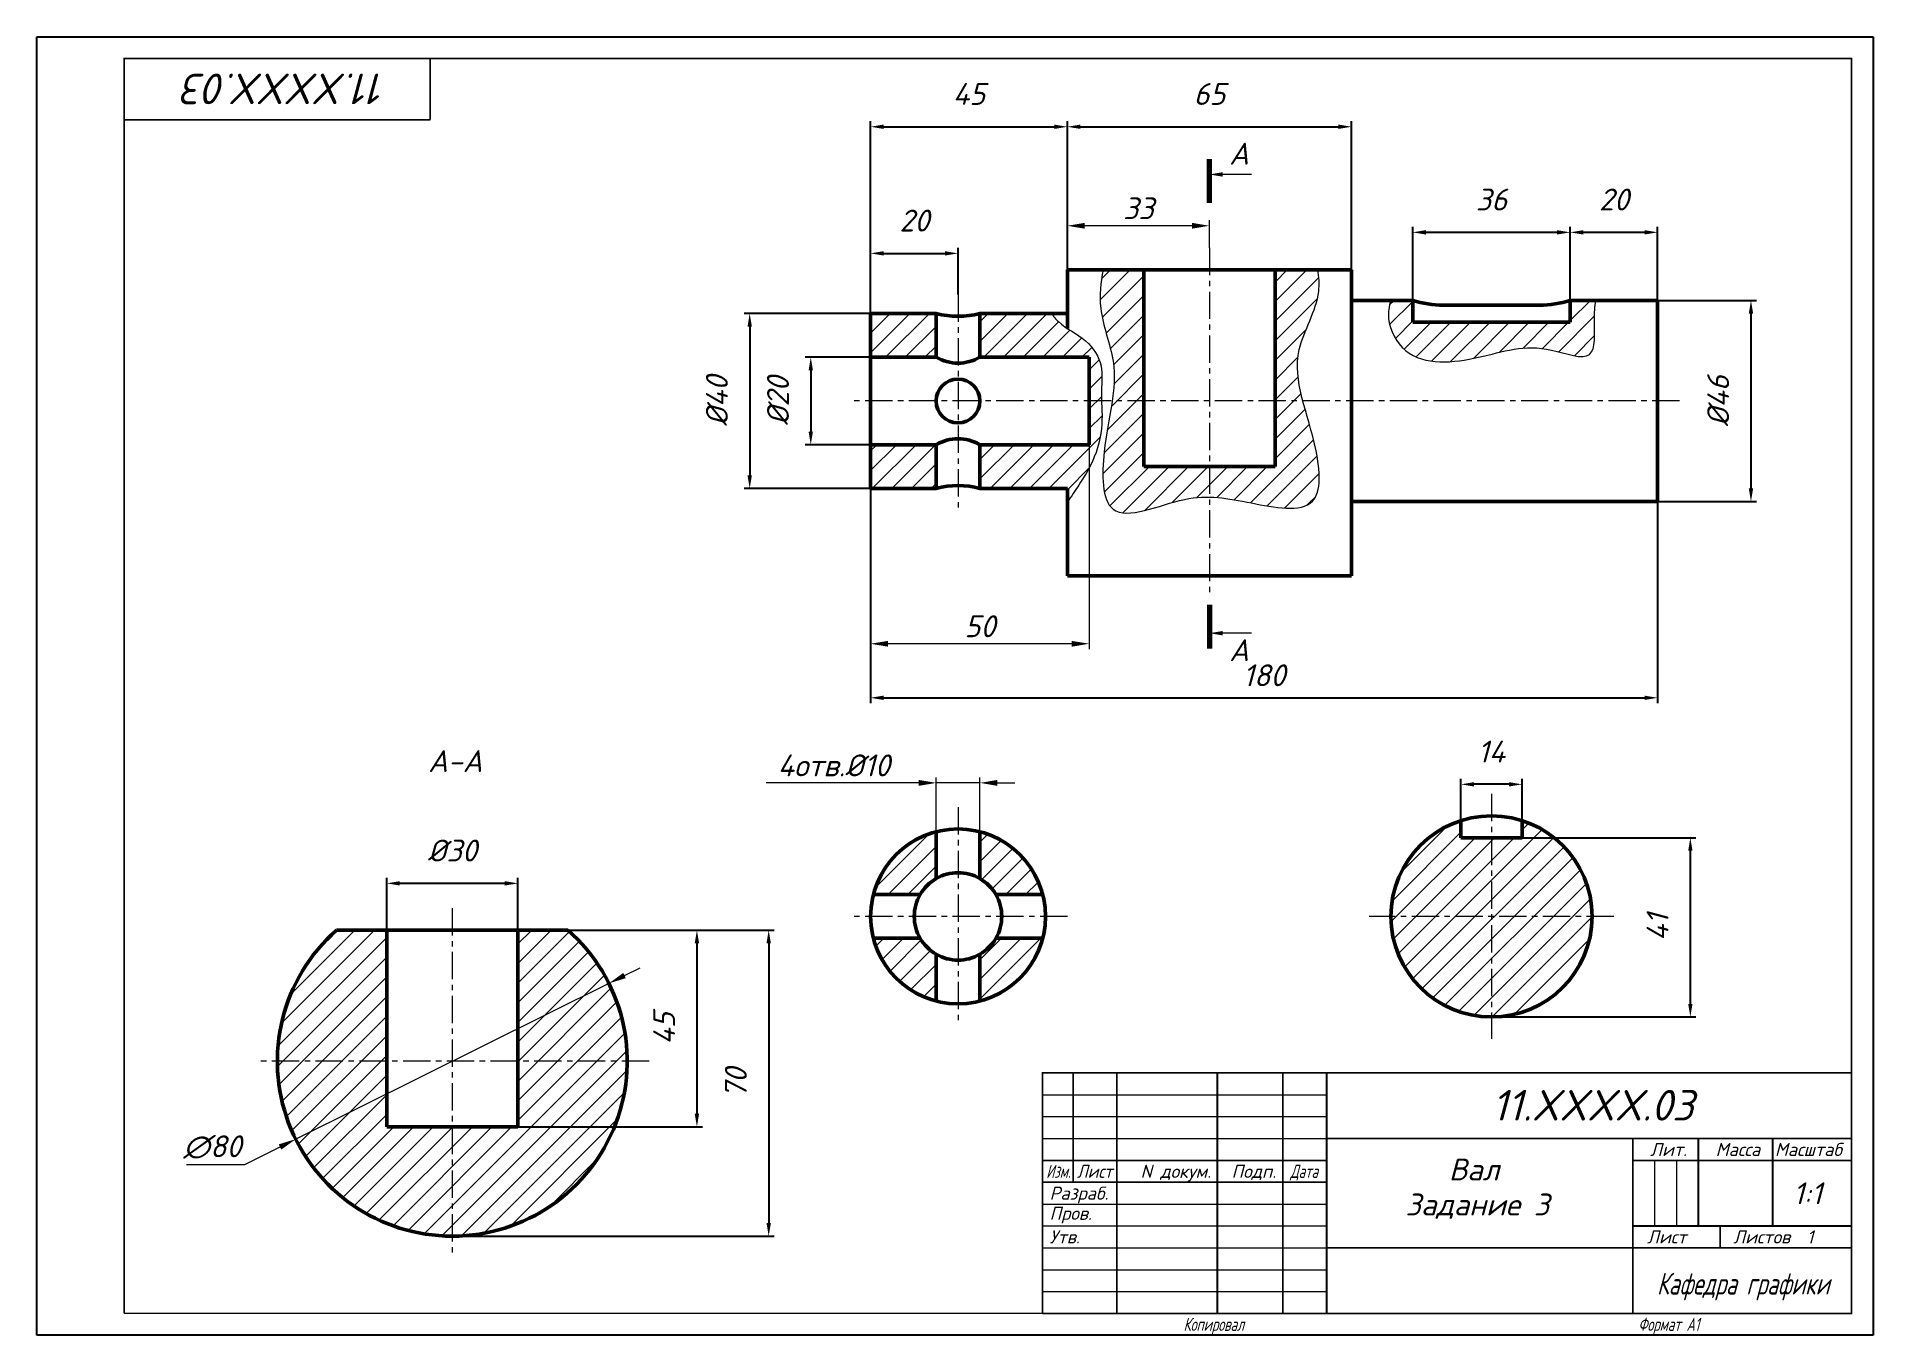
# Model space of a CAD drawing. Header units: millimetres. Extents: x 0 to 420, y 0 to 297.
import ezdxf
from ezdxf.enums import TextEntityAlignment as Align

# ---------------------------------------------------------------- set-up
doc = ezdxf.new("R2010")
doc.units = ezdxf.units.MM
doc.linetypes.add('CENTER', pattern=[2, 1.25, -0.25, 0.25, -0.25])
doc.layers.get('0').update_dxf_attribs({"lineweight": 15})
for name, color, linetype, lineweight in [('Осевая', 7, 'CENTER', 15), ('ОСН', 7, 'Continuous', 50), ('Размер', 7, 'Continuous', 18), ('Тонкая', 7, 'Continuous', 18)]:
    doc.layers.add(name, color=color, linetype=linetype, lineweight=lineweight)
doc.styles.add('ESKD', font='isocpeur.ttf', dxfattribs={"oblique": 15})
doc.styles.get("Standard").update_dxf_attribs({"font": 'isocpeur.ttf', "oblique": 15})
doc.dimstyles.new('ESKD', dxfattribs={"dimtxt": 5, "dimasz": 4, "dimexe": 1.25, "dimexo": 0, "dimgap": 1.5, "dimtad": 3, "dimdec": 0, "dimdsep": 46, "dimtxsty": 'ESKD', "dimcen": 1.5, "dimdle": 1.25, "dimclrd": 256, "dimclre": 256, "dimclrt": 256, "dimazin": 2, "dimtfac": 0.766667, "dimtdec": 0, "dimtmove": 0, "dimatfit": 3, "dimtvp": 1.5, "dimtolj": 1, "dimtzin": 0, "dimlwd": -1, "dimlwe": -1, "dimarcsym": 0})
doc.dimstyles.new('ISO-25', dxfattribs={"dimtxt": 5, "dimasz": 3, "dimexe": 1.25, "dimexo": 0, "dimgap": 1.5, "dimtad": 0, "dimdec": 0, "dimzin": 0, "dimdsep": 46, "dimtxsty": 'ESKD', "dimcen": -3, "dimdle": 1.25, "dimadec": 0, "dimazin": 0, "dimtfac": 0.766667, "dimtdec": 0, "dimtofl": 0, "dimtmove": 2, "dimatfit": 3, "dimtvp": 1.5, "dimtolj": 1, "dimtzin": 0, "dimarcsym": 0})
pattern_1 = [(45, (37.9507, -13.3222), (-2.245064, 2.245064), [])]

# ---------------------------------------------------------------- blocks, each defined once
blk = doc.blocks.new('*D1')
at = {"layer": 'DEFPOINTS', "color": 0, "ltscale": 5, "transparency": 16777216}
for p in [(210.69, 247.45), (210.69, 238.06), (190.69, 233.69)]:
    blk.add_point(p, dxfattribs=at)
at = {"layer": 'Размер', "color": 0, "lineweight": -2, "ltscale": 5, "transparency": 16777216}
for p, q in [((190.69, 233.69), (190.69, 248.7)), ((210.69, 238.06), (210.69, 248.7)), ((193.69, 247.45), (207.69, 247.45))]:
    blk.add_line(p, q, dxfattribs=at)
at = {"layer": 'Размер', "color": 0, "ltscale": 5, "transparency": 16777216}
for points in [[(193.69, 247.95), (193.69, 246.95), (190.69, 247.45)], [(207.69, 247.95), (207.69, 246.95), (210.69, 247.45)]]:
    blk.add_solid(points, dxfattribs=at)
at = {"layer": 'Размер', "color": 0, "ltscale": 5, "transparency": 16777216, "insert": (200.69, 254.95), "char_height": 5, "attachment_point": 5, "style": 'ESKD'}
blk.add_mtext('\\A1;20', dxfattribs=at)
blk = doc.blocks.new('*D2')
at = {"layer": 'DEFPOINTS', "color": 0, "ltscale": 5, "transparency": 16777216}
for p in [(235.69, 276.41), (235.69, 243.69), (190.69, 233.69)]:
    blk.add_point(p, dxfattribs=at)
at = {"layer": 'Размер', "color": 0, "lineweight": -2, "ltscale": 5, "transparency": 16777216}
for p, q in [((190.69, 233.69), (190.69, 277.66)), ((235.69, 243.69), (235.69, 277.66)), ((193.69, 276.41), (232.69, 276.41))]:
    blk.add_line(p, q, dxfattribs=at)
at = {"layer": 'Размер', "color": 0, "ltscale": 5, "transparency": 16777216}
for points in [[(193.69, 276.91), (193.69, 275.91), (190.69, 276.41)], [(232.69, 276.91), (232.69, 275.91), (235.69, 276.41)]]:
    blk.add_solid(points, dxfattribs=at)
at = {"layer": 'Размер', "color": 0, "ltscale": 5, "transparency": 16777216, "insert": (213.19, 283.91), "char_height": 5, "attachment_point": 5, "style": 'ESKD'}
blk.add_mtext('\\A1;45', dxfattribs=at)
blk = doc.blocks.new('*D3')
at = {"layer": 'DEFPOINTS', "color": 0, "ltscale": 5, "transparency": 16777216}
for p in [(300.69, 276.41), (235.69, 243.69), (300.69, 243.69)]:
    blk.add_point(p, dxfattribs=at)
at = {"layer": 'Размер', "color": 0, "lineweight": -2, "ltscale": 5, "transparency": 16777216}
for p, q in [((235.69, 243.69), (235.69, 277.66)), ((300.69, 243.69), (300.69, 277.66)), ((238.69, 276.41), (297.69, 276.41))]:
    blk.add_line(p, q, dxfattribs=at)
at = {"layer": 'Размер', "color": 0, "ltscale": 5, "transparency": 16777216}
for points in [[(238.69, 276.91), (238.69, 275.91), (235.69, 276.41)], [(297.69, 276.91), (297.69, 275.91), (300.69, 276.41)]]:
    blk.add_solid(points, dxfattribs=at)
at = {"layer": 'Размер', "color": 0, "ltscale": 5, "transparency": 16777216, "insert": (268.19, 283.91), "char_height": 5, "attachment_point": 5, "style": 'ESKD'}
blk.add_mtext('\\A1;65', dxfattribs=at)
blk = doc.blocks.new('*D4')
at = {"layer": 'DEFPOINTS', "color": 0, "ltscale": 5, "transparency": 16777216}
for p in [(190.69, 223.69), (177.02, 203.69), (190.69, 203.69)]:
    blk.add_point(p, dxfattribs=at)
at = {"layer": 'Размер', "color": 0, "lineweight": -2, "ltscale": 5, "transparency": 16777216}
for p, q in [((190.69, 223.69), (175.77, 223.69)), ((177.02, 220.69), (177.02, 206.69)), ((190.69, 203.69), (175.77, 203.69))]:
    blk.add_line(p, q, dxfattribs=at)
at = {"layer": 'Размер', "color": 0, "ltscale": 5, "transparency": 16777216}
for points in [[(176.52, 220.69), (177.52, 220.69), (177.02, 223.69)], [(176.52, 206.69), (177.52, 206.69), (177.02, 203.69)]]:
    blk.add_solid(points, dxfattribs=at)
at = {"layer": 'Размер', "color": 0, "ltscale": 5, "transparency": 16777216, "insert": (169.52, 213.69), "char_height": 5, "attachment_point": 5, "rotation": 90, "style": 'ESKD'}
blk.add_mtext('\\A1;%%c20', dxfattribs=at)
blk = doc.blocks.new('*D5')
at = {"layer": 'DEFPOINTS', "color": 0, "ltscale": 5, "transparency": 16777216}
for p in [(190.69, 233.69), (163.05, 193.69), (190.69, 193.69)]:
    blk.add_point(p, dxfattribs=at)
at = {"layer": 'Размер', "color": 0, "lineweight": -2, "ltscale": 5, "transparency": 16777216}
for p, q in [((190.69, 233.69), (161.8, 233.69)), ((163.05, 230.69), (163.05, 196.69)), ((190.69, 193.69), (161.8, 193.69))]:
    blk.add_line(p, q, dxfattribs=at)
at = {"layer": 'Размер', "color": 0, "ltscale": 5, "transparency": 16777216}
for points in [[(162.55, 230.69), (163.55, 230.69), (163.05, 233.69)], [(162.55, 196.69), (163.55, 196.69), (163.05, 193.69)]]:
    blk.add_solid(points, dxfattribs=at)
at = {"layer": 'Размер', "color": 0, "ltscale": 5, "transparency": 16777216, "insert": (155.55, 213.69), "char_height": 5, "attachment_point": 5, "rotation": 90, "style": 'ESKD'}
blk.add_mtext('\\A1;%%c40', dxfattribs=at)
blk = doc.blocks.new('*D6')
at = {"layer": 'DEFPOINTS', "color": 0, "ltscale": 5, "transparency": 16777216}
for p in [(370.69, 236.69), (370.69, 190.69), (392.03, 190.69)]:
    blk.add_point(p, dxfattribs=at)
at = {"layer": 'Размер', "color": 0, "lineweight": -2, "ltscale": 5, "transparency": 16777216}
for p, q in [((370.69, 236.69), (393.28, 236.69)), ((392.03, 233.69), (392.03, 193.69)), ((370.69, 190.69), (393.28, 190.69))]:
    blk.add_line(p, q, dxfattribs=at)
at = {"layer": 'Размер', "color": 0, "ltscale": 5, "transparency": 16777216}
for points in [[(391.53, 233.69), (392.53, 233.69), (392.03, 236.69)], [(391.53, 193.69), (392.53, 193.69), (392.03, 190.69)]]:
    blk.add_solid(points, dxfattribs=at)
at = {"layer": 'Размер', "color": 0, "ltscale": 5, "transparency": 16777216, "insert": (384.53, 213.69), "char_height": 5, "attachment_point": 5, "rotation": 90, "style": 'ESKD'}
blk.add_mtext('\\A1;%%c46', dxfattribs=at)
blk = doc.blocks.new('*D7')
at = {"layer": 'DEFPOINTS', "color": 0, "ltscale": 5, "transparency": 16777216}
for p in [(350.69, 252.26), (350.69, 236.69), (370.69, 236.69)]:
    blk.add_point(p, dxfattribs=at)
at = {"layer": 'Размер', "color": 0, "lineweight": -2, "ltscale": 5, "transparency": 16777216}
for p, q in [((350.69, 236.69), (350.69, 253.51)), ((367.69, 252.26), (353.69, 252.26)), ((370.69, 236.69), (370.69, 253.51))]:
    blk.add_line(p, q, dxfattribs=at)
at = {"layer": 'Размер', "color": 0, "ltscale": 5, "transparency": 16777216}
for points in [[(353.69, 252.76), (353.69, 251.76), (350.69, 252.26)], [(367.69, 252.76), (367.69, 251.76), (370.69, 252.26)]]:
    blk.add_solid(points, dxfattribs=at)
at = {"layer": 'Размер', "color": 0, "ltscale": 5, "transparency": 16777216, "insert": (360.69, 259.76), "char_height": 5, "attachment_point": 5, "style": 'ESKD'}
blk.add_mtext('\\A1;20', dxfattribs=at)
blk = doc.blocks.new('*D8')
at = {"layer": 'DEFPOINTS', "color": 0, "ltscale": 5, "transparency": 16777216}
for p in [(314.69, 252.26), (314.69, 236.69), (350.69, 236.69)]:
    blk.add_point(p, dxfattribs=at)
at = {"layer": 'Размер', "color": 0, "lineweight": -2, "ltscale": 5, "transparency": 16777216}
for p, q in [((314.69, 236.69), (314.69, 253.51)), ((347.69, 252.26), (317.69, 252.26)), ((350.69, 236.69), (350.69, 253.51))]:
    blk.add_line(p, q, dxfattribs=at)
at = {"layer": 'Размер', "color": 0, "ltscale": 5, "transparency": 16777216}
for points in [[(317.69, 252.76), (317.69, 251.76), (314.69, 252.26)], [(347.69, 252.76), (347.69, 251.76), (350.69, 252.26)]]:
    blk.add_solid(points, dxfattribs=at)
at = {"layer": 'Размер', "color": 0, "ltscale": 5, "transparency": 16777216, "insert": (332.69, 259.76), "char_height": 5, "attachment_point": 5, "style": 'ESKD'}
blk.add_mtext('\\A1;36', dxfattribs=at)
blk = doc.blocks.new('*D9')
at = {"layer": 'DEFPOINTS', "color": 0, "ltscale": 5, "transparency": 16777216}
for p in [(339.69, 113.8), (378.17, 113.8), (332.69, 72.8)]:
    blk.add_point(p, dxfattribs=at)
at = {"layer": 'Размер', "color": 0, "lineweight": -2, "ltscale": 5, "transparency": 16777216}
for p, q in [((339.69, 113.8), (379.42, 113.8)), ((378.17, 75.8), (378.17, 110.8)), ((332.69, 72.8), (379.42, 72.8))]:
    blk.add_line(p, q, dxfattribs=at)
at = {"layer": 'Размер', "color": 0, "ltscale": 5, "transparency": 16777216}
for points in [[(377.67, 110.8), (378.67, 110.8), (378.17, 113.8)], [(377.67, 75.8), (378.67, 75.8), (378.17, 72.8)]]:
    blk.add_solid(points, dxfattribs=at)
at = {"layer": 'Размер', "color": 0, "ltscale": 5, "transparency": 16777216, "insert": (370.67, 93.3), "char_height": 5, "attachment_point": 5, "rotation": 90, "style": 'ESKD'}
blk.add_mtext('\\A1;41', dxfattribs=at)
blk = doc.blocks.new('*D10')
at = {"layer": 'DEFPOINTS', "color": 0, "ltscale": 5, "transparency": 16777216}
for p in [(325.69, 126.01), (325.69, 117.71), (339.69, 117.71)]:
    blk.add_point(p, dxfattribs=at)
at = {"layer": 'Размер', "color": 0, "lineweight": -2, "ltscale": 5, "transparency": 16777216}
for p, q in [((325.69, 117.71), (325.69, 127.26)), ((336.69, 126.01), (328.69, 126.01)), ((339.69, 117.71), (339.69, 127.26))]:
    blk.add_line(p, q, dxfattribs=at)
at = {"layer": 'Размер', "color": 0, "ltscale": 5, "transparency": 16777216}
for points in [[(328.69, 126.51), (328.69, 125.51), (325.69, 126.01)], [(336.69, 126.51), (336.69, 125.51), (339.69, 126.01)]]:
    blk.add_solid(points, dxfattribs=at)
at = {"layer": 'Размер', "color": 0, "ltscale": 5, "transparency": 16777216, "insert": (332.69, 133.51), "char_height": 5, "attachment_point": 5, "style": 'ESKD'}
blk.add_mtext('\\A1;14', dxfattribs=at)
blk = doc.blocks.new('*D11')
at = {"layer": 'DEFPOINTS', "color": 0, "ltscale": 5, "transparency": 16777216}
for p in [(190.69, 193.69), (370.69, 190.69), (370.69, 145.8)]:
    blk.add_point(p, dxfattribs=at)
at = {"layer": 'Размер', "color": 0, "lineweight": -2, "ltscale": 5, "transparency": 16777216}
for p, q in [((190.69, 193.69), (190.69, 144.55)), ((370.69, 190.69), (370.69, 144.55)), ((193.69, 145.8), (367.69, 145.8))]:
    blk.add_line(p, q, dxfattribs=at)
at = {"layer": 'Размер', "color": 0, "ltscale": 5, "transparency": 16777216}
for points in [[(193.69, 146.3), (193.69, 145.3), (190.69, 145.8)], [(367.69, 146.3), (367.69, 145.3), (370.69, 145.8)]]:
    blk.add_solid(points, dxfattribs=at)
at = {"layer": 'Размер', "color": 0, "ltscale": 5, "transparency": 16777216, "insert": (280.69, 150.95), "char_height": 5, "attachment_point": 5, "style": 'ESKD'}
blk.add_mtext('\\A1;180', dxfattribs=at)
blk = doc.blocks.new('*D12')
at = {"layer": 'DEFPOINTS', "color": 0, "ltscale": 5, "transparency": 16777216}
for p in [(121.49, 92.67), (95.03, 22.67), (167.39, 22.67)]:
    blk.add_point(p, dxfattribs=at)
at = {"layer": 'Размер', "color": 0, "lineweight": -2, "ltscale": 5, "transparency": 16777216}
for p, q in [((121.49, 92.67), (168.64, 92.67)), ((167.39, 89.67), (167.39, 25.67)), ((95.03, 22.67), (168.64, 22.67))]:
    blk.add_line(p, q, dxfattribs=at)
at = {"layer": 'Размер', "color": 0, "ltscale": 5, "transparency": 16777216}
for points in [[(166.89, 89.67), (167.89, 89.67), (167.39, 92.67)], [(166.89, 25.67), (167.89, 25.67), (167.39, 22.67)]]:
    blk.add_solid(points, dxfattribs=at)
at = {"layer": 'Размер', "color": 0, "ltscale": 5, "transparency": 16777216, "insert": (159.89, 57.67), "char_height": 5, "attachment_point": 5, "rotation": 90, "style": 'ESKD'}
blk.add_mtext('\\A1;70', dxfattribs=at)
blk = doc.blocks.new('*D13')
at = {"layer": 'DEFPOINTS', "color": 0, "ltscale": 5, "transparency": 16777216}
for p in [(80.03, 103.36), (80.03, 92.67), (110.03, 92.67)]:
    blk.add_point(p, dxfattribs=at)
at = {"layer": 'Размер', "color": 0, "lineweight": -2, "ltscale": 5, "transparency": 16777216}
for p, q in [((80.03, 92.67), (80.03, 104.61)), ((107.03, 103.36), (83.03, 103.36)), ((110.03, 92.67), (110.03, 104.61))]:
    blk.add_line(p, q, dxfattribs=at)
at = {"layer": 'Размер', "color": 0, "ltscale": 5, "transparency": 16777216}
for points in [[(83.03, 103.86), (83.03, 102.86), (80.03, 103.36)], [(107.03, 103.86), (107.03, 102.86), (110.03, 103.36)]]:
    blk.add_solid(points, dxfattribs=at)
at = {"layer": 'Размер', "color": 0, "ltscale": 5, "transparency": 16777216, "insert": (95.03, 110.86), "char_height": 5, "attachment_point": 5, "style": 'ESKD'}
blk.add_mtext('\\A1;%%c30', dxfattribs=at)
blk = doc.blocks.new('*D14')
at = {"layer": 'DEFPOINTS', "color": 0, "ltscale": 5, "transparency": 16777216}
for p in [(205.69, 126.34), (205.69, 115.16), (215.69, 115.16)]:
    blk.add_point(p, dxfattribs=at)
at = {"layer": 'Размер', "ltscale": 5, "transparency": 16777216}
for p, q in [((201.69, 126.34), (166.85, 126.34)), ((205.69, 115.16), (205.69, 127.59)), ((215.69, 126.34), (205.69, 126.34)), ((215.69, 115.16), (215.69, 127.59)), ((219.69, 126.34), (223.69, 126.34))]:
    blk.add_line(p, q, dxfattribs=at)
for points in [[(201.69, 127.01), (201.69, 125.67), (205.69, 126.34)], [(219.69, 127.01), (219.69, 125.67), (215.69, 126.34)]]:
    blk.add_solid(points, dxfattribs=at)
at = {"layer": 'Размер', "ltscale": 5, "transparency": 16777216, "insert": (182.27, 130.34), "char_height": 5, "attachment_point": 5, "style": 'ESKD'}
blk.add_mtext('\\A1;4отв.%%c10', dxfattribs=at)
blk = doc.blocks.new('*D15')
at = {"layer": 'DEFPOINTS', "color": 0, "ltscale": 5, "transparency": 16777216}
for p in [(130.85, 80.49), (59.22, 44.85)]:
    blk.add_point(p, dxfattribs=at)
at = {"layer": 'Размер', "ltscale": 5, "transparency": 16777216}
for p, q in [((134.43, 82.28), (138.01, 84.06)), ((130.85, 80.49), (59.22, 44.85)), ((47.59, 39.06), (55.64, 43.07)), ((34.25, 39.06), (47.59, 39.06))]:
    blk.add_line(p, q, dxfattribs=at)
for points in [[(134.13, 82.87), (134.72, 81.68), (130.85, 80.49)], [(55.35, 43.67), (55.94, 42.47), (59.22, 44.85)]]:
    blk.add_solid(points, dxfattribs=at)
at = {"layer": 'Размер', "ltscale": 5, "transparency": 16777216, "insert": (40.17, 43.06), "char_height": 5, "attachment_point": 5, "style": 'ESKD'}
blk.add_mtext('\\A1;∅80', dxfattribs=at)
blk = doc.blocks.new('*D16')
at = {"layer": 'DEFPOINTS', "color": 0, "ltscale": 5, "transparency": 16777216}
for p in [(121.49, 92.67), (110.03, 47.67), (150.98, 47.67)]:
    blk.add_point(p, dxfattribs=at)
at = {"layer": 'Размер', "color": 0, "lineweight": -2, "ltscale": 5, "transparency": 16777216}
for p, q in [((121.49, 92.67), (152.23, 92.67)), ((150.98, 89.67), (150.98, 50.67)), ((110.03, 47.67), (152.23, 47.67))]:
    blk.add_line(p, q, dxfattribs=at)
at = {"layer": 'Размер', "color": 0, "ltscale": 5, "transparency": 16777216}
for points in [[(150.48, 89.67), (151.48, 89.67), (150.98, 92.67)], [(150.48, 50.67), (151.48, 50.67), (150.98, 47.67)]]:
    blk.add_solid(points, dxfattribs=at)
at = {"layer": 'Размер', "color": 0, "ltscale": 5, "transparency": 16777216, "insert": (143.48, 70.17), "char_height": 5, "attachment_point": 5, "rotation": 90, "style": 'ESKD'}
blk.add_mtext('\\A1;45', dxfattribs=at)
blk = doc.blocks.new('*D17')
at = {"layer": 'DEFPOINTS', "color": 0, "ltscale": 5, "transparency": 16777216}
for p in [(235.69, 253.76), (268.19, 248.69), (235.69, 243.69)]:
    blk.add_point(p, dxfattribs=at)
at = {"layer": 'Размер', "ltscale": 5, "transparency": 16777216}
for p, q in [((235.69, 243.69), (235.69, 255.01)), ((264.19, 253.76), (239.69, 253.76)), ((268.19, 248.69), (268.19, 255.01))]:
    blk.add_line(p, q, dxfattribs=at)
for points in [[(239.69, 254.43), (239.69, 253.1), (235.69, 253.76)], [(264.19, 254.43), (264.19, 253.1), (268.19, 253.76)]]:
    blk.add_solid(points, dxfattribs=at)
at = {"layer": 'Размер', "ltscale": 5, "transparency": 16777216, "insert": (251.94, 257.76), "char_height": 5, "attachment_point": 5, "style": 'ESKD'}
blk.add_mtext('\\A1;33', dxfattribs=at)
blk = doc.blocks.new('*D18')
at = {"layer": 'DEFPOINTS', "color": 0, "ltscale": 5, "transparency": 16777216}
for p in [(240.69, 203.69), (190.69, 193.69), (190.69, 158.16)]:
    blk.add_point(p, dxfattribs=at)
at = {"layer": 'Размер', "ltscale": 5, "transparency": 16777216}
for p, q in [((240.69, 203.69), (240.69, 156.91)), ((190.69, 193.69), (190.69, 156.91)), ((236.69, 158.16), (194.69, 158.16))]:
    blk.add_line(p, q, dxfattribs=at)
for points in [[(194.69, 158.82), (194.69, 157.49), (190.69, 158.16)], [(236.69, 158.82), (236.69, 157.49), (240.69, 158.16)]]:
    blk.add_solid(points, dxfattribs=at)
at = {"layer": 'Размер', "ltscale": 5, "transparency": 16777216, "insert": (215.69, 162.16), "char_height": 5, "attachment_point": 5, "style": 'ESKD'}
blk.add_mtext('\\A1;50', dxfattribs=at)

msp = doc.modelspace()

# ---------------------------------------------------------------- hatches: boundary and pattern name
at = {"layer": 'Тонкая', "ltscale": 5}
h = msp.add_hatch(dxfattribs=at)
h.set_pattern_fill('ANSI31', color=256, style=0)
h.set_pattern_definition(pattern_1)
edge = h.paths.add_edge_path()
edge.add_spline(control_points=[(289.56, 213.69), (288.49, 217.76), (287.12, 225.79), (293.67, 235.78), (293.26, 242.03), (292.99, 243.69)], knot_values=[129.871983, 129.871983, 129.871983, 129.871983, 142.450136, 156.477897, 161.513861, 161.513861, 161.513861, 161.513861], degree=3, periodic=0)
edge.add_line((292.99, 243.69), (283.19, 243.69))
edge.add_line((283.19, 243.69), (283.19, 213.69))
edge.add_line((283.19, 213.69), (289.56, 213.69))
edge = h.paths.add_edge_path()
edge.add_spline(control_points=[(268.19, 191.71), (271.29, 191.65), (278.6, 190.21), (294.38, 187.06), (293.05, 202.48), (290.49, 210.16), (289.56, 213.69)], knot_values=[83.828502, 83.828502, 83.828502, 83.828502, 93.497174, 107.429388, 118.949649, 129.871983, 129.871983, 129.871983, 129.871983], degree=3, periodic=0)
edge.add_line((289.56, 213.69), (283.19, 213.69))
edge.add_line((283.19, 213.69), (283.19, 198.69))
edge.add_line((283.19, 198.69), (268.19, 198.69))
edge.add_line((268.19, 198.69), (268.19, 191.71))
edge = h.paths.add_edge_path()
edge.add_spline(control_points=[(245.95, 213.69), (245.43, 210.13), (243.6, 201.91), (243.53, 183.59), (259.14, 191.14), (266.37, 191.74), (268.19, 191.71)], knot_values=[37.222735, 37.222735, 37.222735, 37.222735, 48.379355, 61.638713, 78.136802, 83.828502, 83.828502, 83.828502, 83.828502], degree=3, periodic=0)
edge.add_line((268.19, 191.71), (268.19, 198.69))
edge.add_line((268.19, 198.69), (253.19, 198.69))
edge.add_line((253.19, 198.69), (253.19, 213.69))
edge.add_line((253.19, 213.69), (245.95, 213.69))
edge = h.paths.add_edge_path()
edge.add_line((253.19, 243.69), (243.87, 243.69))
edge.add_spline(control_points=[(243.87, 243.69), (243.3, 240.78), (242.56, 233.75), (246.9, 223.55), (246.4, 216.8), (245.95, 213.69)], knot_values=[6.229654, 6.229654, 6.229654, 6.229654, 15.055265, 27.515365, 37.222735, 37.222735, 37.222735, 37.222735], degree=3, periodic=0)
edge.add_line((245.95, 213.69), (253.19, 213.69))
edge.add_line((253.19, 213.69), (253.19, 243.69))
h = msp.add_hatch(dxfattribs=at)
h.set_pattern_fill('ANSI31', color=256, style=0)
h.set_pattern_definition(pattern_1)
edge = h.paths.add_edge_path()
edge.add_line((314.69, 231.69), (314.69, 236.69))
edge.add_line((314.69, 236.69), (309.64, 236.69))
edge.add_spline(control_points=[(309.64, 236.69), (309.24, 235.34), (308.64, 231.29), (314.01, 221.29), (330.79, 223.16), (342.5, 227.67), (356.97, 221.59), (356.03, 231.03), (356.35, 235.31), (356.53, 236.69)], knot_values=[6.093269, 6.093269, 6.093269, 6.093269, 10.338036, 18.643227, 35.405434, 52.178336, 60.91451, 68.883866, 73.036895, 73.036895, 73.036895, 73.036895], degree=3, periodic=0)
edge.add_line((356.53, 236.69), (350.69, 236.69))
edge.add_line((350.69, 236.69), (350.69, 231.69))
edge.add_line((350.69, 231.69), (314.69, 231.69))
h = msp.add_hatch(dxfattribs=at)
h.set_pattern_fill('ANSI31', color=256, style=0)
h.set_pattern_definition(pattern_1)
h.paths.add_polyline_path([(205.69, 223.69), (205.69, 233.69), (190.69, 233.69), (190.69, 223.69)])
edge = h.paths.add_edge_path()
edge.add_line((240.69, 223.69), (240.69, 213.69))
edge.add_line((240.69, 213.69), (243.52, 213.69))
edge.add_spline(control_points=[(243.52, 213.69), (243.49, 214.52), (243.43, 217.18), (244.05, 222.18), (240.09, 228.25), (234.67, 230.47), (232.53, 233.02), (232.04, 233.69)], knot_values=[3.373845, 3.373845, 3.373845, 3.373845, 5.854043, 11.308803, 18.103403, 25.718466, 28.212071, 28.212071, 28.212071, 28.212071], degree=3, periodic=0)
edge.add_line((232.04, 233.69), (215.69, 233.69))
edge.add_line((215.69, 233.69), (215.69, 223.69))
edge.add_line((215.69, 223.69), (240.69, 223.69))
edge = h.paths.add_edge_path()
edge.add_line((215.69, 203.69), (215.69, 193.69))
edge.add_line((215.69, 193.69), (235.69, 193.69))
edge.add_line((235.69, 193.69), (235.69, 190.56))
edge.add_spline(control_points=[(235.69, 190.56), (236.58, 191.85), (238.63, 194.87), (242.1, 200.48), (243.86, 207.26), (243.58, 211.93), (243.52, 213.69)], knot_values=[28.212071, 28.212071, 28.212071, 28.212071, 32.901156, 39.16075, 47.967542, 53.249825, 53.249825, 53.249825, 53.249825], degree=3, periodic=0)
edge.add_line((243.52, 213.69), (240.69, 213.69))
edge.add_line((240.69, 213.69), (240.69, 203.69))
edge.add_line((240.69, 203.69), (215.69, 203.69))
h.paths.add_polyline_path([(205.69, 193.69), (205.69, 203.69), (190.69, 203.69), (190.69, 193.69)])
at = {"layer": 'Тонкая', "ltscale": 10}
h = msp.add_hatch(dxfattribs=at)
h.set_pattern_fill('ANSI31', color=256, style=0)
h.set_pattern_definition([(45, (-65.719, -442.483), (-2.245064, 2.245064), [])])
h.paths.add_polyline_path([(325.69, 117.71), (320.22, 115.12), (315.62, 111.2), (312.19, 106.22), (310.18, 100.51), (309.73, 94.48), (310.87, 88.54), (313.52, 83.1), (317.49, 78.54), (322.51, 75.17), (328.24, 73.23), (332.69, 72.8), (338.69, 73.59), (344.27, 75.92), (349.05, 79.63), (352.7, 84.45), (354.97, 90.06), (355.69, 96.07), (354.83, 102.05), (352.43, 107.61), (348.67, 112.34), (343.8, 115.94), (339.69, 117.71), (339.69, 113.8), (325.69, 113.8)])
h = msp.add_hatch(dxfattribs=at)
h.set_pattern_fill('ANSI31', color=256, style=0)
h.set_pattern_definition([(45, (226.1726, -442.483), (-2.245064, 2.245064), [])])
h.paths.add_polyline_path([(215.69, 76.43), (220.9, 78.6), (225.29, 82.13), (228.53, 86.75), (230.06, 90.8), (219.35, 90.8), (216.72, 87.82), (215.69, 87.14)])
h.paths.add_polyline_path([(230.06, 100.8), (227.89, 106), (224.36, 110.4), (219.74, 113.63), (215.69, 115.16), (215.69, 104.46), (218.67, 101.83), (219.35, 100.8)])
h.paths.add_polyline_path([(205.69, 115.16), (200.49, 113), (196.09, 109.47), (192.86, 104.85), (191.33, 100.8), (202.03, 100.8), (204.66, 103.77), (205.69, 104.46)])
h.paths.add_polyline_path([(191.33, 90.8), (193.49, 85.59), (197.03, 81.2), (201.64, 77.96), (205.69, 76.43), (205.69, 87.14), (202.72, 89.77), (202.03, 90.8)])
h = msp.add_hatch(dxfattribs=at)
h.set_pattern_fill('ANSI31', color=256, style=0)
h.set_pattern_definition([(45, (-208.1318, -475.6075), (-2.245064, 2.245064), [])])
h.paths.add_polyline_path([(121.49, 92.67), (110.03, 92.67), (110.03, 47.67), (80.03, 47.67), (80.03, 92.67), (68.58, 92.67), (63.14, 86.82), (58.98, 80), (56.26, 72.48), (55.08, 64.58), (55.5, 56.6), (57.49, 48.86), (60.99, 41.68), (65.84, 35.33), (71.85, 30.07), (78.8, 26.12), (86.39, 23.62), (94.32, 22.68), (102.28, 23.33), (109.96, 25.56), (117.04, 29.27), (123.24, 34.31), (128.31, 40.48), (132.06, 47.53), (134.33, 55.19), (135.03, 63.15), (134.14, 71.09), (131.68, 78.7), (127.77, 85.66), (122.55, 91.71)])

# ---------------------------------------------------------------- linework, layer by layer
for p, q in [((230, 55), (295, 55)), ((230, 50), (295, 50)), ((230, 45), (295, 45)), ((370, 40), (370, 25)), ((370, 40), (370, 25)), ((375, 40), (375, 25)), ((375, 40), (375, 25)), ((230, 30), (295, 30)), ((230, 25), (295, 25)), ((230, 20), (295, 20)), ((230, 15), (295, 15)), ((230, 10), (295, 10)), ((230, 5), (20, 5))]:
    msp.add_line(p, q)
at = {"const_width": 0.4}
for points in [[(20, 5), (20, 292), (415, 292), (415, 5), (230, 5)], [(90, 292), (90, 278)], [(20, 278), (90, 278)], [(230, 5), (230, 60), (415, 60)], [(237, 35), (237, 60)], [(247, 5), (247, 60)], [(270, 5), (270, 60)], [(285, 60), (285, 5)], [(295, 5), (295, 60)], [(295, 45), (415, 45)], [(365, 45), (365, 5)], [(380, 45), (380, 25)], [(380, 45), (380, 25)], [(397, 45), (397, 25)], [(397, 45), (397, 25)], [(230, 40), (295, 40)], [(365, 40), (415, 40)], [(365, 40), (415, 40)], [(230, 35), (295, 35)], [(365, 25), (415, 25)], [(365, 25), (415, 25)], [(385, 25), (385, 20)], [(385, 25), (385, 20)], [(295, 20), (415, 20)]]:
    msp.add_lwpolyline(points, dxfattribs=at)
at = {"layer": 'DEFPOINTS'}
for p, q in [((0, 297), (420, 297)), ((0, 0), (0, 297)), ((420, 297), (420, 0)), ((420, 0), (0, 0))]:
    msp.add_line(p, q, dxfattribs=at)
at = {"layer": 'Осевая', "ltscale": 5}
for p, q in [((268.19, 248.69), (268.19, 168.69)), ((210.69, 238.06), (210.69, 189.33)), ((375.69, 213.69), (185.69, 213.69)), ((332.69, 123.8), (332.69, 67.8)), ((210.69, 120.8), (210.69, 70.8)), ((95.03, 97.67), (95.03, 17.67)), ((235.69, 95.8), (185.69, 95.8)), ((360.69, 95.8), (304.69, 95.8)), ((140.03, 62.67), (50.03, 62.67))]:
    msp.add_line(p, q, dxfattribs=at)
at = {"layer": 'ОСН', "lineweight": 70, "ltscale": 5}
for p, q in [((268.19, 259), (268.19, 269)), ((268.19, 167.08), (268.19, 157.08))]:
    msp.add_line(p, q, dxfattribs=at)
at = {"layer": 'ОСН', "ltscale": 10}
for p, q in [((235.69, 243.69), (235.69, 230.28)), ((235.69, 243.69), (300.69, 243.69)), ((283.19, 243.69), (253.19, 243.69)), ((253.19, 198.69), (253.19, 243.69)), ((283.19, 198.69), (283.19, 243.69)), ((300.69, 243.69), (300.69, 173.69)), ((300.69, 236.69), (314.69, 236.69)), ((314.69, 236.69), (314.69, 231.69)), ((321.69, 235.6), (343.69, 235.6)), ((350.69, 236.69), (370.69, 236.69)), ((350.69, 236.69), (350.69, 231.69)), ((370.69, 236.69), (370.69, 190.69)), ((190.69, 233.69), (190.69, 193.69)), ((190.69, 233.69), (205.69, 233.69)), ((205.69, 223.69), (205.69, 233.69)), ((215.69, 233.69), (235.69, 233.69)), ((215.69, 233.69), (215.69, 223.69)), ((314.69, 231.69), (350.69, 231.69)), ((205.69, 223.69), (190.69, 223.69)), ((240.69, 223.69), (215.69, 223.69)), ((240.69, 223.69), (240.69, 203.69)), ((205.69, 203.69), (190.69, 203.69)), ((205.69, 193.69), (205.69, 203.69)), ((240.69, 203.69), (215.69, 203.69)), ((215.69, 203.69), (215.69, 193.69)), ((253.19, 198.69), (283.19, 198.69)), ((190.69, 193.69), (205.69, 193.69)), ((215.69, 193.69), (235.69, 193.69)), ((235.69, 193.69), (235.69, 173.69)), ((300.69, 190.69), (370.69, 190.69)), ((235.69, 173.69), (300.69, 173.69)), ((325.69, 113.8), (325.69, 117.71)), ((339.69, 117.71), (339.69, 113.8)), ((205.69, 104.46), (205.69, 115.16)), ((215.69, 104.46), (215.69, 115.16)), ((325.69, 113.8), (339.69, 113.8)), ((202.03, 100.8), (191.33, 100.8)), ((230.06, 100.8), (219.35, 100.8)), ((80.03, 92.67), (68.58, 92.67)), ((110.03, 92.67), (80.03, 92.67)), ((80.03, 47.67), (80.03, 92.67)), ((110.03, 47.67), (110.03, 92.67)), ((121.49, 92.67), (110.03, 92.67)), ((202.03, 90.8), (191.33, 90.8)), ((230.06, 90.8), (219.35, 90.8)), ((205.69, 76.43), (205.69, 87.14)), ((215.69, 76.43), (215.69, 87.14)), ((80.03, 47.67), (110.03, 47.67))]:
    msp.add_line(p, q, dxfattribs=at)
msp.add_circle((210.69, 213.69), 5, dxfattribs=at)
at = {"layer": 'ОСН', "ltscale": 5}
for centre, radius in [((332.69, 95.8), 23), ((210.69, 95.8), 20)]:
    msp.add_circle(centre, radius, dxfattribs=at)
at = {"layer": 'ОСН', "ltscale": 10}
for centre, radius, start, end in [((321.84, 259.57), 23.97, 252.6418, 269.6393), ((343.54, 259.57), 23.97, 270.3607, 287.3582), ((210.69, 253.06), 20, 255.5225, 284.4775), ((210.69, 232.35), 10, 240, 300), ((210.69, 195.03), 10, 60, 120), ((210.69, 174.33), 20, 75.5225, 104.4775), ((210.69, 95.8), 10, 60, 120), ((210.69, 95.8), 10, 120, 150), ((210.69, 95.8), 10, 30, 60), ((210.69, 95.8), 10, 150, 180), ((210.69, 95.8), 10, 330, 30), ((95.03, 62.67), 40, 131.4096, 48.5904), ((210.69, 95.8), 10, 180, 210), ((210.69, 95.8), 10, 210, 240), ((210.69, 95.8), 10, 300, 330), ((210.69, 95.8), 10, 240, 300)]:
    msp.add_arc(centre, radius, start, end, dxfattribs=at)
at = {"layer": 'Размер', "ltscale": 5}
for p, q in [((277.82, 265.5), (271.19, 265.5)), ((277.82, 160.58), (271.19, 160.58))]:
    msp.add_line(p, q, dxfattribs=at)
for points in [[(271.19, 265), (271.19, 266), (268.19, 265.5)], [(271.19, 161.08), (271.19, 160.08), (268.19, 160.58)]]:
    msp.add_solid(points, dxfattribs=at)
at = {"layer": 'Тонкая', "ltscale": 5}
for points, knots in [([(243.87, 243.69), (243.3, 240.78), (242.56, 233.75), (248.46, 219.88), (243.61, 206.25), (243.53, 183.59), (263.39, 193.2), (276.04, 190.72), (294.38, 187.06), (292.58, 207.82), (284.86, 222.35), (293.67, 235.78), (293.26, 242.03), (292.99, 243.69)], [6.229654, 6.229654, 6.229654, 6.229654, 15.055265, 27.515365, 48.379355, 61.638713, 78.136802, 93.497174, 107.429388, 118.949649, 142.450136, 156.477897, 161.513861, 161.513861, 161.513861, 161.513861]), ([(309.64, 236.69), (309.24, 235.34), (308.64, 231.29), (314.01, 221.29), (330.79, 223.16), (342.5, 227.67), (356.97, 221.59), (356.03, 231.03), (356.35, 235.31), (356.53, 236.69)], [6.093269, 6.093269, 6.093269, 6.093269, 10.338036, 18.643227, 35.405434, 52.178336, 60.91451, 68.883866, 73.036895, 73.036895, 73.036895, 73.036895]), ([(232.04, 233.69), (232.53, 233.02), (234.67, 230.47), (240.09, 228.25), (244.05, 222.18), (243.21, 215.38), (244.08, 208.08), (242.1, 200.48), (238.63, 194.87), (236.58, 191.85), (235.69, 190.56)], [3.373845, 3.373845, 3.373845, 3.373845, 5.86745, 13.482514, 20.277113, 25.731874, 33.494354, 42.301147, 48.560741, 53.249825, 53.249825, 53.249825, 53.249825])]:
    msp.add_open_spline(points, degree=3, knots=knots, dxfattribs=at)

# ---------------------------------------------------------------- texts
at = {"oblique": 15}
msp.add_text('11.XXXX.03', height=7, rotation=180, dxfattribs=at).set_placement((79.92, 288.57))
for s, height, p in [('A', 5, (272.71, 267.75)), ('A', 5, (272.71, 154.19)), ('A-A', 5, (89.52, 128.83)), ('11.XXXX.03', 7, (332.79, 49.11)), ('Лит.', 3, (368.96, 41)), ('Масса', 3, (383.96, 41)), ('Масштаб', 3, (397.5, 41)), ('N докум.', 3, (252.44, 36)), ('Подп.', 3, (273.25, 36)), ('Вал', 5, (322.93, 35.41)), ('Разраб.', 3, (231.63, 31)), ('Пров.', 3, (231.63, 26.4)), ('Задание 3', 5, (313.02, 27.41)), ('Утв.', 3, (231.63, 21)), ('Лист', 3, (368.26, 21)), ('Листов  1', 3, (387.96, 21))]:
    msp.add_text(s, height=height, dxfattribs=at).set_placement(p)
for s, height, width, p in [('Изм.', 3, 0.7, (230.86, 36)), ('Лист', 3, 0.9, (237.89, 36)), ('Дата', 3, 0.7, (286.68, 36)), ('Кафедра графики', 5, 0.7, (370.52, 9.32)), ('Копировал', 3, 0.7, (262.26, 1)), ('Формат А1', 3, 0.7, (366.26, 1))]:
    msp.add_text(s, height=height, dxfattribs=dict(at, width=width)).set_placement(p)
msp.add_text('1:1', height=5, dxfattribs=at).set_placement((404.96, 29.97), align=Align.CENTER)

# ---------------------------------------------------------------- dimensions: what is measured, and where the dimension line sits
at = {"layer": 'Размер', "ltscale": 5}
for base, p1, p2, dimstyle, picture, middle in [((235.69, 276.41), (190.69, 233.69), (235.69, 243.69), 'ISO-25', '*D2', (213.19, 283.91)), ((300.69, 276.41), (235.69, 243.69), (300.69, 243.69), 'ISO-25', '*D3', (268.19, 283.91)), ((235.69400931, 253.76207701), (268.19400931, 248.69368464), (235.69400931, 243.69368464), 'ESKD', '*D17', (251.94400931, 257.76207701)), ((314.69, 252.26), (350.69, 236.69), (314.69, 236.69), 'ISO-25', '*D8', (332.69, 259.76)), ((350.69, 252.26), (370.69, 236.69), (350.69, 236.69), 'ISO-25', '*D7', (360.69, 259.76)), ((210.69, 247.45), (190.69, 233.69), (210.69, 238.06), 'ISO-25', '*D1', (200.69, 254.95)), ((190.69, 158.16), (240.69, 203.69), (190.69, 193.69), 'ESKD', '*D18', (215.69, 162.16)), ((325.69, 126.01), (339.69, 117.71), (325.69, 117.71), 'ISO-25', '*D10', (332.69, 133.51))]:
    dim = msp.add_linear_dim(base=base, p1=p1, p2=p2, dimstyle=dimstyle, dxfattribs=at)
    dim.commit()
    dim.dimension.update_dxf_attribs({"geometry": picture, "text_midpoint": middle})
for base, p1, p2, text, picture, middle in [((392.03, 190.69), (370.69, 236.69), (370.69, 190.69), '%%c46', '*D6', (384.53, 213.69)), ((163.05, 193.69), (190.69, 233.69), (190.69, 193.69), '%%c40', '*D5', (155.55, 213.69)), ((177.02, 203.69), (190.69, 223.69), (190.69, 203.69), '%%c20', '*D4', (169.52, 213.69))]:
    dim = msp.add_linear_dim(base=base, p1=p1, p2=p2, angle=90, text=text, dimstyle='ISO-25', dxfattribs=at)
    dim.commit()
    dim.dimension.update_dxf_attribs({"geometry": picture, "text_midpoint": middle})
dim = msp.add_linear_dim(base=(370.69, 145.8), p1=(190.69, 193.69), p2=(370.69, 190.69), dimstyle='ISO-25', dxfattribs=at)
dim.commit()
dim.dimension.update_dxf_attribs({"geometry": '*D11', "text_midpoint": (280.69, 150.95), "dimtype": 160})
dim = msp.add_linear_dim(base=(205.69, 126.34), p1=(215.69, 115.16), p2=(205.69, 115.16), text='4отв.%%c10', dimstyle='ESKD', dxfattribs=at)
dim.commit()
dim.dimension.update_dxf_attribs({"geometry": '*D14', "text_midpoint": (182.27, 126.34), "dimtype": 160})
dim = msp.add_linear_dim(base=(80.03, 103.36), p1=(110.03, 92.67), p2=(80.03, 92.67), text='%%c30', dimstyle='ISO-25', dxfattribs=at)
dim.commit()
dim.dimension.update_dxf_attribs({"geometry": '*D13', "text_midpoint": (95.03, 110.86)})
for base, p1, p2, picture, middle in [((378.17, 113.8), (332.69, 72.8), (339.69, 113.8), '*D9', (370.67, 93.3)), ((167.39, 22.67), (121.49, 92.67), (95.03, 22.67), '*D12', (159.89, 57.67)), ((150.98, 47.67), (121.49, 92.67), (110.03, 47.67), '*D16', (143.48, 70.17))]:
    dim = msp.add_linear_dim(base=base, p1=p1, p2=p2, angle=90, dimstyle='ISO-25', dxfattribs=at)
    dim.commit()
    dim.dimension.update_dxf_attribs({"geometry": picture, "text_midpoint": middle})
dim = msp.add_diameter_dim_2p(p1=(130.85, 80.49), p2=(59.22, 44.85), dimstyle='ESKD', override={"dimtoh": 1}, dxfattribs=at)
dim.commit()
dim.dimension.update_dxf_attribs({"geometry": '*D15', "text_midpoint": (40.17, 43.06)})

doc.saveas('drawing.dxf')
